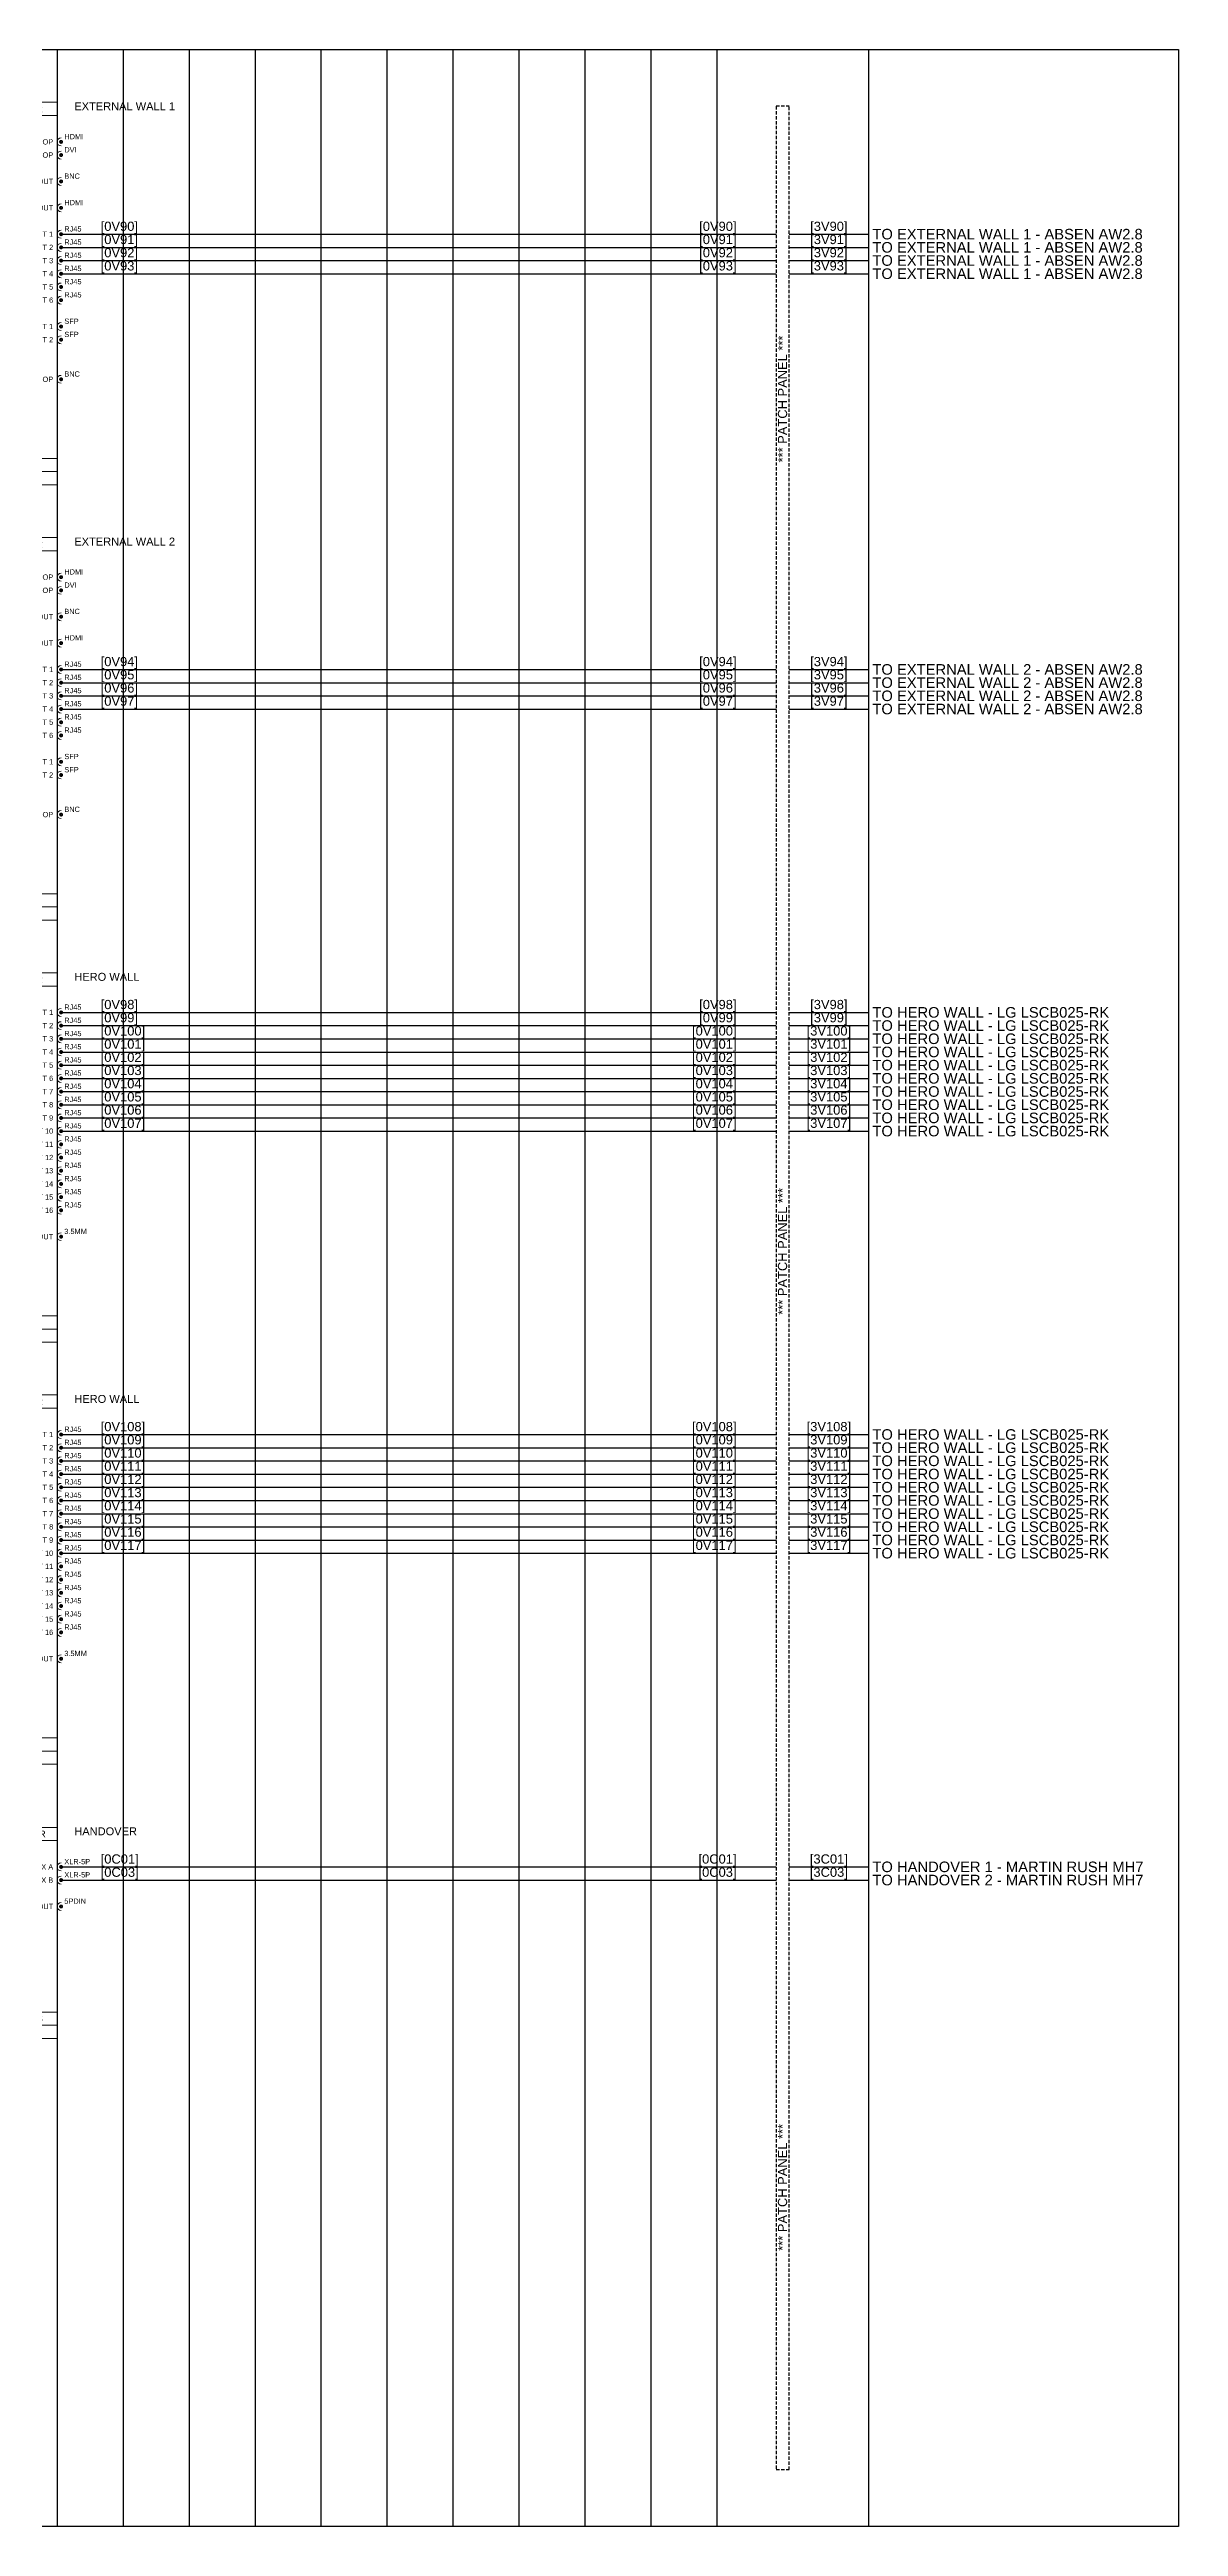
# Model space of a CAD drawing. Header units: millimetres. Extents: x -71336 to -33468, y -26189 to 22712.
# Drawn here: x -42947 to -42519, y -16462 to -15523 of the extents above; entities that cross this region are included whole.
import ezdxf
from ezdxf.enums import TextEntityAlignment as Align

# ---------------------------------------------------------------- set-up
doc = ezdxf.new("R2010")
doc.units = ezdxf.units.MM
doc.linetypes.add('DASHED2', pattern=[0.375, 0.25, -0.125])
for name, color, linetype in [('SC - Cat - Green - Data', 84, 'Continuous'), ('SC - Cat - Red - AV', 1, 'Continuous'), ('SC - DMX Cable', 30, 'Continuous'), ('SC - Text', 7, 'Continuous')]:
    doc.layers.add(name, color=color, linetype=linetype)
doc.layers.add('SC - Equipment', color=7, linetype='Continuous', lineweight=13)
doc.layers.add('SC - Xlines', color=252, linetype='Continuous', plot=False)
doc.styles.add('ARIAL', font='arial.ttf')
doc.styles.get("Standard").update_dxf_attribs({"font": 'arial.ttf', "height": 35})

# ---------------------------------------------------------------- blocks, each defined once
blk = doc.blocks.new('NOVASTAR MCTRL660 PRO - SCHEMATIC')
at = {"layer": 'SC - Equipment'}
for p, q in [((-25, 0), (25, 0)), ((-25, -145), (-25, 0)), ((25, 0), (25, -145)), ((25, -5), (-25, -5)), ((25, -135), (-25, -135)), ((25, -135), (-25, -135)), ((25, -140), (-25, -140)), ((25, -140), (-25, -140)), ((25, -140), (-25, -140)), ((25, -145), (-25, -145))]:
    blk.add_line(p, q, dxfattribs=at)
at = {"layer": 'SC - Equipment', "const_width": 0.7}
for points in [[(-26.1, -15, 1), (-26.9, -15, 1)], [(26.1, -15, -1), (26.9, -15, -1)], [(-26.1, -20, 1), (-26.9, -20, 1)], [(26.1, -20, -1), (26.9, -20, -1)], [(-26.1, -30, 1), (-26.9, -30, 1)], [(26.1, -30, -1), (26.9, -30, -1)], [(26.1, -40, -1), (26.9, -40, -1)], [(26.1, -50, -1), (26.9, -50, -1)], [(26.1, -55, -1), (26.9, -55, -1)], [(26.1, -60, -1), (26.9, -60, -1)], [(26.1, -65, -1), (26.9, -65, -1)], [(26.1, -70, -1), (26.9, -70, -1)], [(26.1, -75, -1), (26.9, -75, -1)], [(-26.1, -85, 1), (-26.9, -85, 1)], [(26.1, -85, -1), (26.9, -85, -1)], [(-26.1, -90, 1), (-26.9, -90, 1)], [(26.1, -90, -1), (26.9, -90, -1)], [(-26.1, -95, 1), (-26.9, -95, 1)], [(-26.1, -105, 1), (-26.9, -105, 1)], [(26.1, -105, -1), (26.9, -105, -1)], [(-26.1, -115, 1), (-26.9, -115, 1)], [(-26.1, -125, 1), (-26.9, -125, 1)]]:
    blk.add_lwpolyline(points, format="xyb", close=True, dxfattribs=at)
at = {"layer": 'SC - Equipment'}
for centre, start, end in [((-26.5, -15), 270, 90), ((-26.5, -20), 270, 90), ((26.5, -15), 90, 270), ((26.5, -20), 90, 270), ((-26.5, -30), 270, 90), ((26.5, -30), 90, 270), ((26.5, -40), 90, 270), ((26.5, -50), 90, 270), ((26.5, -55), 90, 270), ((26.5, -60), 90, 270), ((26.5, -65), 90, 270), ((26.5, -70), 90, 270), ((26.5, -75), 90, 270), ((-26.5, -85), 270, 90), ((26.5, -85), 90, 270), ((-26.5, -90), 270, 90), ((-26.5, -95), 270, 90), ((26.5, -90), 90, 270), ((-26.5, -105), 270, 90), ((26.5, -105), 90, 270), ((-26.5, -115), 270, 90), ((-26.5, -125), 270, 90)]:
    blk.add_arc(centre, 1.5, start, end, dxfattribs=at)
at = {"ltscale": 5}
for tag, p in [('DESCRIPTION', (0, -2.5)), ('MAKE', (0, -137.5)), ('MODEL', (0, -142.5))]:
    blk.add_attdef(tag, text='', height=2.5, dxfattribs=at).set_placement(p, align=Align.MIDDLE_CENTER)
at = {"ltscale": 5, "flags": 1}
for tag, p in [('ROOM_TYPE', (45, -5)), ('LOCATION', (45, -10)), ('RACK_EQUIPMENT_(Y/N)', (45, -15)), ('IP_(Y/N)', (45, -30)), ('AMP(@240V)', (45, -40)), ('POE(WATT)', (45, -35)), ('WATT', (45, -45)), ('WEIGHT(KG)', (45, -55)), ('BTU/H', (45, -50)), ('TRANSFORMER_TAPS', (45, -60))]:
    blk.add_attdef(tag, p, '', height=2.5, dxfattribs=at)
blk.add_attdef('BRACKET', text='', height=2.5, dxfattribs=at).set_placement((0, -132.5), align=Align.MIDDLE_CENTER)
at = {"layer": 'SC - Equipment', "ltscale": 5, "char_height": 2}
for s, insert, width, attachment_point in [('HDMI', (-27.5, -13), 5.7736, 6), ('DVI', (-27.5, -18), 5.7736, 6), ('HDMI IN', (-23.5, -15), 23.5, 4), ('HDMI LOOP', (23.5, -15), 23.5, 6), ('HDMI', (27.72, -13), 7.1748, 4), ('DVI', (27.72, -18), 7.1748, 4), ('BNC', (-27.5, -28), 5.7736, 6), ('DVI IN', (-23.5, -20), 23.5, 4), ('DVI LOOP', (23.5, -20), 23.5, 6), ('BNC', (27.72, -28), 7.1748, 4), ('SDI IN', (-23.5, -30), 23.5, 4), ('SDI OUT', (23.5, -30), 23.5, 6), ('HDMI', (27.72, -38), 7.1748, 4), ('MONITOR OUT', (23.5, -40), 23.5, 6), ('OUTPUT 1', (23.5, -50), 23.5, 6), ('OUTPUT 2', (23.5, -55), 23.5, 6), ('RJ45', (27.72, -48), 7.1748, 4), ('RJ45', (27.72, -53), 7.1748, 4), ('OUTPUT 3', (23.5, -60), 23.5, 6), ('OUTPUT 4', (23.5, -65), 23.5, 6), ('RJ45', (27.72, -58), 7.1748, 4), ('RJ45', (27.72, -63), 7.1748, 4), ('OUTPUT 5', (23.5, -70), 23.5, 6), ('OUTPUT 6', (23.5, -75), 23.5, 6), ('RJ45', (27.72, -68), 7.1748, 4), ('RJ45', (27.72, -73), 7.1748, 4), ('USB-A', (-27.5, -83), 5.7736, 6), ('USB(FRONT)', (-23.5, -85), 23.5, 4), ('OPT 1', (23.5, -85), 23.5, 6), ('SFP', (27.72, -83), 7.1748, 4), ('USB-B', (-27.5, -88), 5.7736, 6), ('USB-A', (-27.5, -93), 5.7736, 6), ('USB 2.0 IN', (-23.5, -90), 23.5, 4), ('OPT 2', (23.5, -90), 23.5, 6), ('SFP', (27.72, -88), 7.1748, 4), ('BNC', (-27.5, -103), 5.7736, 6), ('USB 2.0 OUT', (-23.5, -95), 23.5, 4), ('BNC', (27.72, -103), 7.1748, 4), ('RJ45', (-27.5, -113), 5.7736, 6), ('GENLOCK IN', (-23.5, -105), 23.5, 4), ('GENLOCK LOOP', (23.5, -105), 23.5, 6), ('IEC', (-27.5, -123), 5.7736, 6), ('LAN', (-23.5, -115), 23.5, 4), ('POWER', (-23.5, -125), 23.5, 4)]:
    blk.add_mtext(s, dxfattribs=dict(at, insert=insert, width=width, attachment_point=attachment_point))
blk = doc.blocks.new('VISUAL PRODUCTIONS - CUECORE2 - SCHEMATIC')
at = {"layer": 'SC - Equipment'}
for p, q in [((-25, 0), (25, 0)), ((-25, -80), (-25, 0)), ((25, 0), (25, -80)), ((25, -5), (-25, -5)), ((25, -70), (-25, -70)), ((25, -70), (-25, -70)), ((25, -75), (-25, -75)), ((25, -75), (-25, -75)), ((25, -75), (-25, -75)), ((25, -80), (-25, -80))]:
    blk.add_line(p, q, dxfattribs=at)
at = {"layer": 'SC - Equipment', "const_width": 0.7}
for points in [[(-26.1, -15, 1), (-26.9, -15, 1)], [(26.1, -15, -1), (26.9, -15, -1)], [(26.1, -20, -1), (26.9, -20, -1)], [(-26.1, -30, 1), (-26.9, -30, 1)], [(26.1, -30, -1), (26.9, -30, -1)], [(-26.1, -40, 1), (-26.9, -40, 1)], [(-26.1, -50, 1), (-26.9, -50, 1)], [(-26.1, -60, 1), (-26.9, -60, 1)]]:
    blk.add_lwpolyline(points, format="xyb", close=True, dxfattribs=at)
at = {"layer": 'SC - Equipment'}
for centre, start, end in [((-26.5, -15), 270, 90), ((26.5, -15), 90, 270), ((26.5, -20), 90, 270), ((-26.5, -30), 270, 90), ((26.5, -30), 90, 270), ((-26.5, -40), 270, 90), ((-26.5, -50), 270, 90), ((-26.5, -60), 270, 90)]:
    blk.add_arc(centre, 1.5, start, end, dxfattribs=at)
at = {"ltscale": 5}
for tag, p in [('DESCRIPTION', (0, -2.5)), ('MAKE', (0, -72.5)), ('MODEL', (0, -77.5))]:
    blk.add_attdef(tag, text='', height=2.5, dxfattribs=at).set_placement(p, align=Align.MIDDLE_CENTER)
at = {"ltscale": 5, "flags": 1}
for tag, p in [('ROOM_TYPE', (45, -5)), ('LOCATION', (45, -10)), ('RACK_EQUIPMENT_(Y/N)', (45, -15)), ('IP_(Y/N)', (45, -30)), ('AMP(@240V)', (45, -40)), ('POE(WATT)', (45, -35)), ('WATT', (45, -45)), ('WEIGHT(KG)', (45, -55)), ('BTU/H', (45, -50)), ('TRANSFORMER_TAPS', (45, -60))]:
    blk.add_attdef(tag, p, '', height=2.5, dxfattribs=at)
blk.add_attdef('BRACKET', text='', height=2.5, dxfattribs=at).set_placement((0, -67.5), align=Align.MIDDLE_CENTER)
at = {"layer": 'SC - Equipment', "ltscale": 5, "char_height": 2}
for s, insert, width, attachment_point in [(' XLR-3P', (-27.5, -13), 5.7736, 6), ('SMPTE', (-23.5, -15), 23.5, 4), ('DMX A', (23.5, -15), 28.7616, 6), ('XLR-5P', (27.72, -13), 7.1748, 4), ('XLR-5P', (27.72, -18), 7.1748, 4), ('5PDIN', (-27.5, -28), 5.7736, 6), ('DMX B', (23.5, -20), 26.2422, 6), ('5PDIN', (27.72, -28), 7.1748, 4), ('PHX', (-27.5, -38), 5.7736, 6), ('MIDI IN', (-23.5, -30), 23.5, 4), ('MIDI OUT', (23.5, -30), 26.6789, 6), ('GPIO', (-23.5, -40), 23.5, 4), ('RJ45', (-27.5, -48), 5.7736, 6), ('LAN (POE)', (-23.5, -50), 23.5, 4), ('DC', (-27.5, -58), 5.7736, 6), ('POWER', (-23.5, -60), 23.5, 4)]:
    blk.add_mtext(s, dxfattribs=dict(at, insert=insert, width=width, attachment_point=attachment_point))
blk = doc.blocks.new('LG CVCA - SCHEMATIC')
at = {"layer": 'SC - Equipment'}
for p, q in [((-25, 0), (25, 0)), ((-25, -140), (-25, 0)), ((25, 0), (25, -140)), ((25, -5), (-25, -5)), ((25, -130), (-25, -130)), ((25, -130), (-25, -130)), ((25, -135), (-25, -135)), ((25, -135), (-25, -135)), ((25, -135), (-25, -135)), ((25, -140), (-25, -140))]:
    blk.add_line(p, q, dxfattribs=at)
at = {"layer": 'SC - Equipment', "const_width": 0.7}
for points in [[(-26.1, -15, 1), (-26.9, -15, 1)], [(26.1, -15, -1), (26.9, -15, -1)], [(-26.1, -25, 1), (-26.9, -25, 1)], [(26.1, -20, -1), (26.9, -20, -1)], [(26.1, -25, -1), (26.9, -25, -1)], [(26.1, -30, -1), (26.9, -30, -1)], [(26.1, -35, -1), (26.9, -35, -1)], [(26.1, -40, -1), (26.9, -40, -1)], [(26.1, -45, -1), (26.9, -45, -1)], [(26.1, -50, -1), (26.9, -50, -1)], [(26.1, -55, -1), (26.9, -55, -1)], [(26.1, -60, -1), (26.9, -60, -1)], [(26.1, -65, -1), (26.9, -65, -1)], [(26.1, -70, -1), (26.9, -70, -1)], [(26.1, -75, -1), (26.9, -75, -1)], [(26.1, -80, -1), (26.9, -80, -1)], [(26.1, -85, -1), (26.9, -85, -1)], [(-26.1, -90, 1), (-26.9, -90, 1)], [(26.1, -90, -1), (26.9, -90, -1)], [(-26.1, -100, 1), (-26.9, -100, 1)], [(26.1, -100, -1), (26.9, -100, -1)], [(-26.1, -110, 1), (-26.9, -110, 1)], [(-26.1, -120, 1), (-26.9, -120, 1)]]:
    blk.add_lwpolyline(points, format="xyb", close=True, dxfattribs=at)
at = {"layer": 'SC - Equipment'}
for centre, start, end in [((-26.5, -15), 270, 90), ((26.5, -15), 90, 270), ((26.5, -20), 90, 270), ((-26.5, -25), 270, 90), ((26.5, -25), 90, 270), ((26.5, -30), 90, 270), ((26.5, -35), 90, 270), ((26.5, -40), 90, 270), ((26.5, -45), 90, 270), ((26.5, -50), 90, 270), ((26.5, -55), 90, 270), ((26.5, -60), 90, 270), ((26.5, -65), 90, 270), ((26.5, -70), 90, 270), ((26.5, -75), 90, 270), ((26.5, -80), 90, 270), ((26.5, -85), 90, 270), ((-26.5, -90), 270, 90), ((26.5, -90), 90, 270), ((-26.5, -100), 270, 90), ((26.5, -100), 90, 270), ((-26.5, -110), 270, 90), ((-26.5, -120), 270, 90)]:
    blk.add_arc(centre, 1.5, start, end, dxfattribs=at)
at = {"ltscale": 5}
for tag, p in [('DESCRIPTION', (0, -2.5)), ('MAKE', (0, -132.5)), ('MODEL', (0, -137.5))]:
    blk.add_attdef(tag, text='', height=2.5, dxfattribs=at).set_placement(p, align=Align.MIDDLE_CENTER)
at = {"ltscale": 5, "flags": 1}
for tag, p in [('ROOM_TYPE', (45, -5)), ('LOCATION', (45, -10)), ('RACK_EQUIPMENT_(Y/N)', (45, -15)), ('IP_(Y/N)', (45, -30)), ('AMP(@240V)', (45, -40)), ('POE(WATT)', (45, -35)), ('WATT', (45, -45)), ('WEIGHT(KG)', (45, -55)), ('BTU/H', (45, -50)), ('TRANSFORMER_TAPS', (45, -60))]:
    blk.add_attdef(tag, p, '', height=2.5, dxfattribs=at)
blk.add_attdef('BRACKET', text='', height=2.5, dxfattribs=at).set_placement((0, -127.5), align=Align.MIDDLE_CENTER)
at = {"layer": 'SC - Equipment', "ltscale": 5, "char_height": 2}
for s, insert, width, attachment_point in [('HDMI', (-27.5, -13), 5.7736, 6), ('HDMI IN', (-23.5, -15), 23.5, 4), ('VIDEO OUT 1', (23.5, -15), 23.5, 6), ('RJ45', (27.7, -13), 3.7458, 4), ('RJ45', (27.7, -18), 3.7458, 4), ('DP', (-27.5, -23), 5.7736, 6), ('DP IN', (-23.5, -25), 23.5, 4), ('VIDEO OUT 2', (23.5, -20), 23.5, 6), ('VIDEO OUT 3', (23.5, -25), 23.5, 6), ('RJ45', (27.7, -23), 3.7458, 4), ('RJ45', (27.7, -28), 3.7458, 4), ('VIDEO OUT 4', (23.5, -30), 23.5, 6), ('VIDEO OUT 5', (23.5, -35), 23.5, 6), ('RJ45', (27.7, -33), 3.7458, 4), ('RJ45', (27.7, -38), 3.7458, 4), ('VIDEO OUT 6', (23.5, -40), 23.5, 6), ('VIDEO OUT 7', (23.5, -45), 23.5, 6), ('RJ45', (27.7, -43), 3.7458, 4), ('VIDEO OUT 8', (23.5, -50), 23.5, 6), ('VIDEO OUT 9', (23.5, -55), 23.5, 6), ('RJ45', (27.7, -48), 3.7458, 4), ('RJ45', (27.7, -53), 3.7458, 4), ('VIDEO OUT 10', (23.5, -60), 23.5, 6), ('VIDEO OUT 11', (23.5, -65), 23.5, 6), ('RJ45', (27.7, -58), 3.7458, 4), ('RJ45', (27.7, -63), 3.7458, 4), ('VIDEO OUT 12', (23.5, -70), 23.5, 6), ('VIDEO OUT 13', (23.5, -75), 23.5, 6), ('RJ45', (27.7, -68), 3.7458, 4), ('RJ45', (27.7, -73), 3.7458, 4), ('VIDEO OUT 14', (23.5, -80), 23.5, 6), ('VIDEO OUT 15', (23.5, -85), 23.5, 6), ('RJ45', (27.7, -78), 3.7458, 4), ('RJ45', (27.7, -83), 3.7458, 4), ('USB 2.0', (-23.5, -90), 23.5, 4), ('VIDEO OUT 16', (23.5, -90), 23.5, 6), ('RJ45', (27.7, -88), 3.7458, 4), ('RS232 IN', (-23.5, -100), 23.5, 4), ('RS232 OUT', (23.5, -100), 23.5, 6), ('3.5MM', (27.7, -98), 3.7458, 4), ('LAN', (-23.5, -110), 23.5, 4), ('POWER', (-23.5, -120), 23.5, 4)]:
    blk.add_mtext(s, dxfattribs=dict(at, insert=insert, width=width, attachment_point=attachment_point))
at = {"layer": 'SC - Equipment', "ltscale": 5, "char_height": 2, "attachment_point": 6}
for s, insert in [('USB-A', (-27.5, -88)), ('3.5MM', (-27.5, -98)), ('RJ45', (-27.5, -108)), ('IEC C6', (-27.5, -118))]:
    blk.add_mtext(s, dxfattribs=dict(at, insert=insert))

msp = doc.modelspace()

# ---------------------------------------------------------------- linework, layer by layer
at = {"linetype": 'DASHED2', "ltscale": 5}
msp.add_lwpolyline([(-42666.12, -16440.695), (-42666.12, -15544.797), (-42671.12, -15544.797), (-42671.12, -16440.695)], close=True, dxfattribs=at)
at = {"layer": 'SC - Cat - Green - Data', "ltscale": 5}
for points in [[(-42666.124, -15593.322), (-42636.124, -15593.322)], [(-42666.124, -15598.322), (-42636.124, -15598.322)], [(-42666.124, -15603.322), (-42636.124, -15603.322)], [(-42666.124, -15608.322), (-42636.124, -15608.322)], [(-42666.124, -15758.321), (-42636.124, -15758.321)], [(-42666.124, -15763.321), (-42636.124, -15763.321)], [(-42666.124, -15768.321), (-42636.124, -15768.321)], [(-42666.124, -15773.321), (-42636.124, -15773.321)], [(-42666.116, -15888.32), (-42636.116, -15888.32)], [(-42666.116, -15893.32), (-42636.116, -15893.32)], [(-42666.116, -15898.32), (-42636.116, -15898.32)], [(-42666.116, -15903.32), (-42636.116, -15903.32)], [(-42666.116, -15908.32), (-42636.116, -15908.32)], [(-42666.116, -15913.32), (-42636.116, -15913.32)], [(-42666.116, -15918.32), (-42636.116, -15918.32)], [(-42666.116, -15923.32), (-42636.116, -15923.32)], [(-42666.116, -15928.32), (-42636.116, -15928.32)], [(-42666.116, -15933.32), (-42636.116, -15933.32)], [(-42666.116, -16048.32), (-42636.116, -16048.32)], [(-42666.116, -16053.32), (-42636.116, -16053.32)], [(-42666.116, -16058.32), (-42636.116, -16058.32)], [(-42666.116, -16063.32), (-42636.116, -16063.32)], [(-42666.116, -16068.32), (-42636.116, -16068.32)], [(-42666.116, -16073.32), (-42636.116, -16073.32)], [(-42666.116, -16078.32), (-42636.116, -16078.32)], [(-42666.116, -16083.32), (-42636.116, -16083.32)], [(-42666.116, -16088.32), (-42636.116, -16088.32)], [(-42666.116, -16093.32), (-42636.116, -16093.32)]]:
    msp.add_lwpolyline(points, dxfattribs=at)
at = {"layer": 'SC - Cat - Red - AV', "ltscale": 5}
for points in [[(-42942.124, -15593.322), (-42671.124, -15593.322)], [(-42942.124, -15598.322), (-42671.124, -15598.322)], [(-42942.124, -15603.322), (-42671.124, -15603.322)], [(-42942.124, -15608.322), (-42671.124, -15608.322)], [(-42942.12, -15758.321), (-42671.124, -15758.321)], [(-42942.12, -15763.321), (-42671.124, -15763.321)], [(-42942.12, -15768.321), (-42671.124, -15768.321)], [(-42942.12, -15773.321), (-42671.124, -15773.321)], [(-42942.116, -15888.32), (-42671.116, -15888.32)], [(-42942.116, -15893.32), (-42671.116, -15893.32)], [(-42942.116, -15898.32), (-42671.116, -15898.32)], [(-42942.116, -15903.32), (-42671.116, -15903.32)], [(-42942.116, -15908.32), (-42671.116, -15908.32)], [(-42942.116, -15913.32), (-42671.116, -15913.32)], [(-42942.116, -15918.32), (-42671.116, -15918.32)], [(-42942.116, -15923.32), (-42671.116, -15923.32)], [(-42942.116, -15928.32), (-42671.116, -15928.32)], [(-42942.116, -15933.32), (-42671.116, -15933.32)], [(-42942.116, -16048.32), (-42671.116, -16048.32)], [(-42942.116, -16053.32), (-42671.116, -16053.32)], [(-42942.116, -16058.32), (-42671.116, -16058.32)], [(-42942.116, -16063.32), (-42671.116, -16063.32)], [(-42942.116, -16068.32), (-42671.116, -16068.32)], [(-42942.116, -16073.32), (-42671.116, -16073.32)], [(-42942.116, -16078.32), (-42671.116, -16078.32)], [(-42942.116, -16083.32), (-42671.116, -16083.32)], [(-42942.116, -16088.32), (-42671.116, -16088.32)], [(-42942.116, -16093.32), (-42671.116, -16093.32)]]:
    msp.add_lwpolyline(points, dxfattribs=at)
at = {"layer": 'SC - DMX Cable', "ltscale": 5}
for points in [[(-42942.12, -16212.221), (-42671.12, -16212.221)], [(-42666.12, -16212.221), (-42636.12, -16212.221)], [(-42942.12, -16217.221), (-42671.12, -16217.221)], [(-42666.12, -16217.221), (-42636.12, -16217.221)]]:
    msp.add_lwpolyline(points, dxfattribs=at)
at = {"layer": 'SC - Xlines', "ltscale": 5, "transparency": 33554687}
msp.add_lwpolyline([(-43718.62, -15523.319), (-42518.62, -15523.326), (-42518.62, -16462.226), (-43718.62, -16462.219)], close=True, dxfattribs=at)
at = {"layer": 'SC - Xlines', "color": 250, "ltscale": 5}
for points in [[(-42943.62, -15523.323), (-42943.62, -16462.221)], [(-42893.62, -15523.323), (-42893.62, -16462.221)], [(-42843.62, -15523.323), (-42843.62, -16462.221)], [(-42793.62, -15523.323), (-42793.62, -16462.221)], [(-42743.62, -15523.323), (-42743.62, -16462.221)], [(-42693.62, -15523.323), (-42693.62, -16462.221)]]:
    msp.add_lwpolyline(points, dxfattribs=at)
at = {"layer": 'SC - Xlines', "ltscale": 5}
for points in [[(-42918.62, -15523.323), (-42918.62, -16462.221)], [(-42868.62, -15523.323), (-42868.62, -16462.221)], [(-42818.62, -15523.323), (-42818.62, -16462.221)], [(-42768.62, -15523.323), (-42768.62, -16462.221)], [(-42718.62, -15523.323), (-42718.62, -16462.221)], [(-42636.12, -15523.323), (-42636.12, -16462.221)]]:
    msp.add_lwpolyline(points, dxfattribs=at)

# ---------------------------------------------------------------- block references
at = {"ltscale": 5}
for name, p, values in [('NOVASTAR MCTRL660 PRO - SCHEMATIC', (-42968.624, -15543.322), {'DESCRIPTION': 'SYSTEM CONTROLLER', 'MAKE': 'NOVASTAR', 'MODEL': 'MCTRL660 PRO'}), ('NOVASTAR MCTRL660 PRO - SCHEMATIC', (-42968.62, -15708.321), {'DESCRIPTION': 'SYSTEM CONTROLLER', 'MAKE': 'NOVASTAR', 'MODEL': 'MCTRL660 PRO'}), ('LG CVCA - SCHEMATIC', (-42968.616, -15873.32), {'DESCRIPTION': 'SYSTEM CONTROLLER', 'MAKE': 'LG', 'MODEL': 'CVCA'}), ('LG CVCA - SCHEMATIC', (-42968.616, -16033.32), {'DESCRIPTION': 'SYSTEM CONTROLLER', 'MAKE': 'LG', 'MODEL': 'CVCA'}), ('VISUAL PRODUCTIONS - CUECORE2 - SCHEMATIC', (-42968.62, -16197.221), {'DESCRIPTION': 'LIGHTING CONTROLLER', 'MAKE': 'VISUAL PRODUCTIONS', 'MODEL': 'CUECORE2'})]:
    msp.add_blockref(name, p, dxfattribs=at).add_auto_attribs(values)

# ---------------------------------------------------------------- texts
at = {"layer": 'SC - Text'}
for s, insert, char_height, width, attachment_point in [('EXTERNAL WALL 1', (-42937.124, -15543.322), 3, 134.02561, 1), ('[0V90]', (-42927.12, -15593.123), 3.5, 15.57197, 7), ('[0V91]', (-42927.12, -15598.123), 3.5, 15.57197, 7), ('[0V90]', (-42686.124, -15593.123), 3.5, 14.6761, 9), ('[0V91]', (-42686.124, -15598.123), 3.5, 14.6761, 9), ('[3V90]', (-42651.124, -15593.123), 3.5, 15.57197, 8), ('[3V91]', (-42651.124, -15598.123), 3.5, 15.57197, 8), ('TO EXTERNAL WALL 1 {\\A1;\\fSansSerif|b0|i0|c2|p2;- ABSEN AW2.8}', (-42634.624, -15593.322), 4, 129.70239, 4), ('[0V92]', (-42927.12, -15603.123), 3.5, 15.57197, 7), ('[0V93]', (-42927.12, -15608.123), 3.5, 15.57197, 7), ('[0V92]', (-42686.124, -15603.123), 3.5, 14.6761, 9), ('[0V93]', (-42686.124, -15608.123), 3.5, 14.6761, 9), ('[3V92]', (-42651.124, -15603.123), 3.5, 15.57197, 8), ('[3V93]', (-42651.124, -15608.123), 3.5, 15.57197, 8), ('TO EXTERNAL WALL 1 {\\A1;\\fSansSerif|b0|i0|c2|p2;- ABSEN AW2.8}', (-42634.624, -15598.322), 4, 129.70239, 4), ('TO EXTERNAL WALL 1 {\\A1;\\fSansSerif|b0|i0|c2|p2;- ABSEN AW2.8}', (-42634.624, -15603.322), 4, 129.70239, 4), ('TO EXTERNAL WALL 1 {\\A1;\\fSansSerif|b0|i0|c2|p2;- ABSEN AW2.8}', (-42634.624, -15608.322), 4, 129.70239, 4), ('EXTERNAL WALL 2', (-42937.12, -15708.321), 3, 134.02561, 1), ('[0V94]', (-42927.12, -15758.123), 3.5, 15.57197, 7), ('[0V94]', (-42686.124, -15758.123), 3.5, 14.6761, 9), ('[3V94]', (-42651.124, -15758.122), 3.5, 15.57197, 8), ('\\pxt3;[0V95]', (-42927.12, -15763.123), 3.5, 15.57197, 7), ('[0V96]', (-42927.12, -15768.123), 3.5, 15.57197, 7), ('[0V95]', (-42686.124, -15763.123), 3.5, 14.6761, 9), ('[0V96]', (-42686.124, -15768.123), 3.5, 14.6761, 9), ('[3V95]', (-42651.124, -15763.122), 3.5, 15.57197, 8), ('[3V96]', (-42651.124, -15768.122), 3.5, 15.57197, 8), ('TO EXTERNAL WALL 2 {\\A1;\\fSansSerif|b0|i0|c2|p2;- ABSEN AW2.8}', (-42634.624, -15758.321), 4, 129.70239, 4), ('TO EXTERNAL WALL 2 {\\A1;\\fSansSerif|b0|i0|c2|p2;- ABSEN AW2.8}', (-42634.624, -15763.321), 4, 129.70239, 4), ('[0V97]', (-42927.12, -15773.123), 3.5, 15.57197, 7), ('[0V97]', (-42686.124, -15773.123), 3.5, 14.6761, 9), ('[3V97]', (-42651.124, -15773.122), 3.5, 15.57197, 8), ('TO EXTERNAL WALL 2 {\\A1;\\fSansSerif|b0|i0|c2|p2;- ABSEN AW2.8}', (-42634.624, -15768.321), 4, 129.70239, 4), ('TO EXTERNAL WALL 2 {\\A1;\\fSansSerif|b0|i0|c2|p2;- ABSEN AW2.8}', (-42634.624, -15773.321), 4, 129.70239, 4), ('HERO WALL', (-42937.116, -15873.321), 3, 134.02561, 1), ('[0V98]', (-42927.12, -15888.122), 3.5, 15.57197, 7), ('[0V98]', (-42686.124, -15888.122), 3.5, 14.6761, 9), ('[3V98]', (-42651.124, -15888.122), 3.5, 15.57197, 8), ('TO HERO WALL {\\A1;\\fSansSerif|b0|i0|c2|p2;- LG LSCB025-RK}', (-42634.616, -15888.32), 4, 129.70239, 4), ('[0V99]', (-42927.124, -15893.122), 3.5, 15.57197, 7), ('[0V100]', (-42927.12, -15898.122), 3.5, 15.57197, 7), ('[0V100]', (-42686.124, -15898.122), 3.5, 14.6761, 9), ('[0V99]', (-42686.128, -15893.122), 3.5, 14.6761, 9), ('[3V100]', (-42651.124, -15898.122), 3.5, 15.57197, 8), ('[3V99]', (-42651.128, -15893.122), 3.5, 15.57197, 8), ('TO HERO WALL {\\A1;\\fSansSerif|b0|i0|c2|p2;- LG LSCB025-RK}', (-42634.616, -15893.32), 4, 129.70239, 4), ('[0V102]', (-42927.124, -15908.122), 3.5, 15.57197, 7), ('[0V101]', (-42927.12, -15903.122), 3.5, 15.57197, 7), ('[0V101]', (-42686.124, -15903.122), 3.5, 14.6761, 9), ('[0V102]', (-42686.124, -15908.122), 3.5, 14.6761, 9), ('[3V101]', (-42651.124, -15903.122), 3.5, 15.57197, 8), ('[3V102]', (-42651.124, -15908.122), 3.5, 15.57197, 8), ('TO HERO WALL {\\A1;\\fSansSerif|b0|i0|c2|p2;- LG LSCB025-RK}', (-42634.616, -15898.32), 4, 129.70239, 4), ('TO HERO WALL {\\A1;\\fSansSerif|b0|i0|c2|p2;- LG LSCB025-RK}', (-42634.616, -15903.32), 4, 129.70239, 4), ('[0V104]', (-42927.124, -15918.122), 3.5, 15.57197, 7), ('[0V103]', (-42927.12, -15913.122), 3.5, 15.57197, 7), ('[0V103]', (-42686.128, -15913.122), 3.5, 14.6761, 9), ('[0V104]', (-42686.124, -15918.122), 3.5, 14.6761, 9), ('[3V103]', (-42651.128, -15913.122), 3.5, 15.57197, 8), ('[3V104]', (-42651.124, -15918.122), 3.5, 15.57197, 8), ('TO HERO WALL {\\A1;\\fSansSerif|b0|i0|c2|p2;- LG LSCB025-RK}', (-42634.616, -15908.32), 4, 129.70239, 4), ('TO HERO WALL {\\A1;\\fSansSerif|b0|i0|c2|p2;- LG LSCB025-RK}', (-42634.616, -15913.32), 4, 129.70239, 4), ('[0V105]', (-42927.12, -15923.122), 3.5, 15.57197, 7), ('[0V106]', (-42927.12, -15928.122), 3.5, 15.57197, 7), ('[0V105]', (-42686.128, -15923.122), 3.5, 14.6761, 9), ('[0V106]', (-42686.124, -15928.122), 3.5, 14.6761, 9), ('[3V105]', (-42651.128, -15923.122), 3.5, 15.57197, 8), ('[3V106]', (-42651.124, -15928.122), 3.5, 15.57197, 8), ('TO HERO WALL {\\A1;\\fSansSerif|b0|i0|c2|p2;- LG LSCB025-RK}', (-42634.616, -15918.32), 4, 129.70239, 4), ('TO HERO WALL {\\A1;\\fSansSerif|b0|i0|c2|p2;- LG LSCB025-RK}', (-42634.616, -15923.32), 4, 129.70239, 4), ('[0V107]', (-42927.12, -15933.122), 3.5, 15.57197, 7), ('[0V107]', (-42686.124, -15933.122), 3.5, 14.6761, 9), ('[3V107]', (-42651.124, -15933.122), 3.5, 15.57197, 8), ('TO HERO WALL {\\A1;\\fSansSerif|b0|i0|c2|p2;- LG LSCB025-RK}', (-42634.616, -15928.32), 4, 129.70239, 4), ('TO HERO WALL {\\A1;\\fSansSerif|b0|i0|c2|p2;- LG LSCB025-RK}', (-42634.616, -15933.32), 4, 129.70239, 4), ('HERO WALL', (-42937.116, -16033.32), 3, 134.02561, 1), ('[0V108]', (-42927.12, -16048.122), 3.5, 15.57197, 7), ('[0V108]', (-42686.124, -16048.122), 3.5, 14.6761, 9), ('[3V108]', (-42651.124, -16048.121), 3.5, 15.57197, 8), ('[0V109]', (-42927.12, -16053.122), 3.5, 15.57197, 7), ('[0V110]', (-42927.12, -16058.122), 3.5, 15.57197, 7), ('[0V109]', (-42686.124, -16053.122), 3.5, 14.6761, 9), ('[0V110]', (-42686.124, -16058.122), 3.5, 14.6761, 9), ('[3V109]', (-42651.124, -16053.121), 3.5, 15.57197, 8), ('[3V110]', (-42651.124, -16058.121), 3.5, 15.57197, 8), ('TO HERO WALL {\\A1;\\fSansSerif|b0|i0|c2|p2;- LG LSCB025-RK}', (-42634.616, -16048.32), 4, 129.70239, 4), ('TO HERO WALL {\\A1;\\fSansSerif|b0|i0|c2|p2;- LG LSCB025-RK}', (-42634.616, -16053.32), 4, 129.70239, 4), ('[0V111]', (-42927.12, -16063.122), 3.5, 15.57197, 7), ('[0V112]', (-42927.12, -16068.122), 3.5, 15.57197, 7), ('[0V111]', (-42686.124, -16063.122), 3.5, 14.6761, 9), ('[0V112]', (-42686.124, -16068.122), 3.5, 14.6761, 9), ('[3V111]', (-42651.124, -16063.121), 3.5, 15.57197, 8), ('[3V112]', (-42651.124, -16068.121), 3.5, 15.57197, 8), ('TO HERO WALL {\\A1;\\fSansSerif|b0|i0|c2|p2;- LG LSCB025-RK}', (-42634.616, -16058.32), 4, 129.70239, 4), ('TO HERO WALL {\\A1;\\fSansSerif|b0|i0|c2|p2;- LG LSCB025-RK}', (-42634.616, -16063.32), 4, 129.70239, 4), ('[0V113]', (-42927.12, -16073.122), 3.5, 15.57197, 7), ('[0V114]', (-42927.12, -16078.122), 3.5, 15.57197, 7), ('[0V113]', (-42686.124, -16073.122), 3.5, 14.6761, 9), ('[0V114]', (-42686.124, -16078.122), 3.5, 14.6761, 9), ('[3V113]', (-42651.124, -16073.121), 3.5, 15.57197, 8), ('[3V114]', (-42651.124, -16078.121), 3.5, 15.57197, 8), ('TO HERO WALL {\\A1;\\fSansSerif|b0|i0|c2|p2;- LG LSCB025-RK}', (-42634.616, -16068.32), 4, 129.70239, 4), ('TO HERO WALL {\\A1;\\fSansSerif|b0|i0|c2|p2;- LG LSCB025-RK}', (-42634.616, -16073.32), 4, 129.70239, 4), ('[0V115]', (-42927.12, -16083.122), 3.5, 15.57197, 7), ('[0V116]', (-42927.12, -16088.122), 3.5, 15.57197, 7), ('[0V115]', (-42686.124, -16083.122), 3.5, 14.6761, 9), ('\\pxt3;[0V116]', (-42686.124, -16088.122), 3.5, 14.6761, 9), ('[3V115]', (-42651.124, -16083.121), 3.5, 15.57197, 8), ('[3V116]', (-42651.124, -16088.121), 3.5, 15.57197, 8), ('TO HERO WALL {\\A1;\\fSansSerif|b0|i0|c2|p2;- LG LSCB025-RK}', (-42634.616, -16078.32), 4, 129.70239, 4), ('TO HERO WALL {\\A1;\\fSansSerif|b0|i0|c2|p2;- LG LSCB025-RK}', (-42634.616, -16083.32), 4, 129.70239, 4), ('[0V117]', (-42927.12, -16093.122), 3.5, 15.57197, 7), ('[0V117]', (-42686.124, -16093.122), 3.5, 14.6761, 9), ('[3V117]', (-42651.124, -16093.121), 3.5, 15.57197, 8), ('TO HERO WALL {\\A1;\\fSansSerif|b0|i0|c2|p2;- LG LSCB025-RK}', (-42634.616, -16088.32), 4, 129.70239, 4), ('TO HERO WALL {\\A1;\\fSansSerif|b0|i0|c2|p2;- LG LSCB025-RK}', (-42634.616, -16093.32), 4, 129.70239, 4), ('HANDOVER', (-42937.12, -16197.221), 3, 134.02561, 1), ('[0C01]', (-42927.12, -16212.022), 3.5, 15.57197, 7), ('[0C03]', (-42927.12, -16217.022), 3.5, 15.57197, 7), ('[0C01]', (-42686.124, -16212.022), 3.5, 14.6761, 9), ('[0C03]', (-42686.124, -16217.022), 3.5, 14.6761, 9), ('[3C01]', (-42651.124, -16212.022), 3.5, 15.57197, 8), ('[3C03]', (-42651.124, -16217.022), 3.5, 15.57197, 8), ('TO HANDOVER 1 - MARTIN RUSH MH7', (-42634.62, -16212.221), 4, 129.70239, 4), ('TO HANDOVER 2 - MARTIN RUSH MH7', (-42634.62, -16217.221), 4, 129.70239, 4)]:
    msp.add_mtext(s, dxfattribs=dict(at, insert=insert, char_height=char_height, width=width, attachment_point=attachment_point))
at = {"layer": 'SC - Text', "char_height": 3.5, "width": 136.51602, "attachment_point": 7, "rotation": 90, "style": 'ARIAL'}
for insert in [(-42666.888, -15679.834), (-42666.888, -16002.94), (-42666.888, -16357.732)]:
    msp.add_mtext('*** PATCH PANEL ***', dxfattribs=dict(at, insert=insert))

doc.saveas('drawing.dxf')
